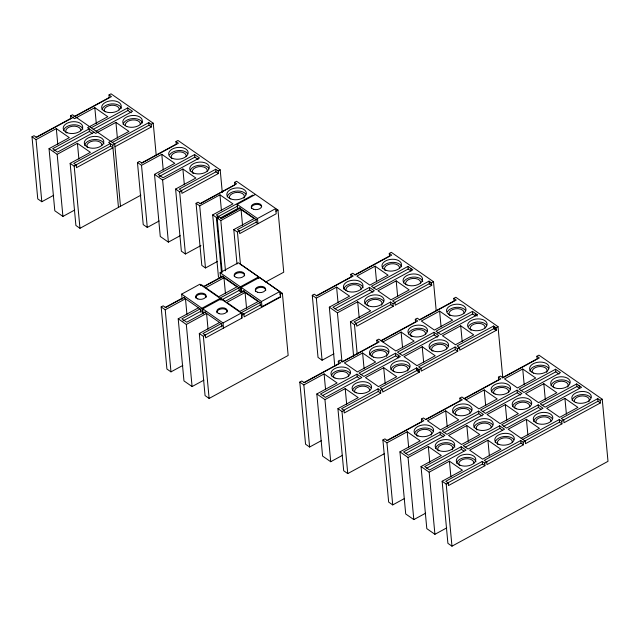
<?xml version="1.0" encoding="UTF-8"?>
<svg xmlns="http://www.w3.org/2000/svg" width="640" height="640" viewBox="0 0 640 640"><rect width="100%" height="100%" fill="white"/><g stroke="black" fill="none" stroke-linecap="round" stroke-linejoin="round"><path stroke-width="0.96" d="M53.64 195.304L41.816 201.728L37.76 198.904L32 136.792L34.024 135.696L36.464 137.392L72.936 117.56M70.776 118.816L70.504 115.864L72.528 114.76L114.736 144.152L120.496 206.264M73.64 116.872L109.248 97.512L109.008 94.928L111.032 93.824L153.232 123.216L156.256 155.752M36 137.336L70.744 118.448M74.96 116.456L111.44 96.624L109.008 94.928M32 136.792L36.056 139.624L56.32 128.6L69.312 137.648L49.04 148.664L54.808 210.776L62.92 216.424L74.744 210M118.464 207.36L112.704 145.256L108.648 142.424L128.912 131.408L115.928 122.368L95.664 133.384L87.544 127.728L107.808 116.712L94.824 107.672L74.56 118.688L70.504 115.864M91.192 127.76L127.672 107.928L132.544 111.32L96.064 131.152M53.8 150.808L89.408 131.448L92.656 133.712M93.176 129.4L127.912 110.52L131.16 112.776M94.04 132.256L57.56 152.088L52.696 148.696L89.168 128.864L89.408 131.448M49.04 148.664L57.16 154.32L77.424 143.296L90.408 152.344L70.144 163.36L75.904 225.472L79.968 228.296L140.888 195.176M112.296 142.456L148.776 122.624L151.208 124.32L151.448 126.904L114.976 146.736M74.904 165.504L110.512 146.144L112.944 147.84L76.472 167.672L76.232 165.088L73.792 163.392L110.272 143.56L110.512 146.144M114.272 144.096L149.016 125.216L151.448 126.904M70.144 163.36L74.2 166.184L76.232 165.088M112.704 145.256L114.736 144.152M151.208 124.32L153.232 123.216M159.104 221L147.28 227.432L143.224 224.6L137.456 162.496L139.488 161.392L141.92 163.088L178.4 143.256L175.96 141.56L177.992 140.456L220.192 169.848L222.296 192.528M141.464 163.032L176.2 144.144L175.96 141.56M137.456 162.496L141.52 165.32L161.784 154.304L174.768 163.344L154.504 174.36L160.264 236.472L168.384 242.128L180.2 235.696M194.632 154.56L158.152 174.392L163.024 177.784L199.496 157.952L194.632 154.56L194.872 157.144L198.112 159.408M159.264 176.504L194.872 157.144M154.504 174.36L162.616 180.016L182.888 169L195.872 178.04L175.608 189.056L181.368 251.168L185.424 253.992L200.944 245.56M215.728 169.256L179.256 189.088L181.688 190.784L181.928 193.368L218.408 173.536L218.168 170.952L215.728 169.256L215.968 171.84L218.408 173.536M181.232 190.728L215.968 171.84M175.608 189.056L179.664 191.888L181.688 190.784M218.168 170.952L220.192 169.848M217.296 261.528L205.472 267.96L201.816 265.416L196.056 203.304L198.088 202.2L200.112 203.616L236.592 183.784L234.56 182.368L236.584 181.264L277.976 210.096L283.744 272.208L265.632 282.048M200.064 203.848L234.8 184.96L234.56 182.368M196.056 203.304L199.712 205.848L219.976 194.832L232.96 203.872L212.696 214.888L218.456 277L219.92 278.016M252.824 195.088L216.344 214.92L218.376 216.328L218.536 218.056M221.16 218.544L237.664 209.568L237.184 204.392L255.424 194.48M212.696 214.888L216.352 217.432L218.376 216.328M218.32 216.56L237.432 206.176M222.192 272.224L217.16 218L219.184 216.896L221.216 218.312L240.32 207.92M220.352 217.976L237.72 208.528M217.16 218L220.816 220.544L241.08 209.528L254.064 218.568L233.8 229.584L237 264.088M237.184 204.392L257.472 218.528L275.712 208.608L276.192 213.784L239.72 233.616L239.48 231.024L237.448 229.616L256.552 219.224M233.8 229.584L237.448 232.128L239.48 231.024M275.952 211.2L277.976 210.096M239.424 231.256L255.928 222.288M220.576 277.848L220.096 272.672L238.328 262.76L258.624 276.888L258.784 278.616M182.12 299.304L181.64 294.128L199.88 284.208L220.168 298.344L220.328 300.064M182.8 365.44L170.984 371.864L166.92 369.04L161.16 306.928L163.184 305.832L165.624 307.528L184.728 297.136M200.336 285.632L201.688 284.896L204.128 286.592L223.232 276.2M165.168 307.472L181.664 298.504M203.664 286.536L221.04 277.096M161.16 306.928L165.216 309.76L185.48 298.736L186.944 314.512M223.984 277.808L205.744 287.72L218.736 296.768L236.968 286.848L223.984 277.808L225.448 293.584M203.904 380.136L192.08 386.56L183.968 380.912L178.208 318.8L198.472 307.784M220.096 272.672L240.384 286.808L258.624 276.888M200.096 308.912L181.856 318.832L186.728 322.224L205.832 311.832M239.464 287.512L220.36 297.896L225.224 301.288L244.336 290.896M181.64 294.128L201.928 308.256L220.168 298.344M241.672 292.544L241.192 287.368L259.432 277.456L279.72 291.584L280.608 297.048L244.136 316.872L243.896 314.288L241.456 312.592L260.568 302.208M203.224 314L202.744 308.824L220.976 298.904L241.272 313.04L241.752 318.216M182.96 320.944L201.2 311.032M221.464 300.008L239.704 290.096M178.208 318.8L186.32 324.456L206.584 313.432L208.048 329.208M245.088 292.504L226.848 302.416L239.832 311.464L258.072 301.544L245.088 292.504L246.552 308.28M240.192 263.96L282.392 293.352L288.16 355.464L209.128 398.432L205.072 395.608L199.304 333.496L219.568 322.48M241.192 287.368L261.488 301.504L279.72 291.584M221.192 323.608L202.96 333.528L205.392 335.224L205.632 337.808L242.104 317.976L241.864 315.392L243.896 314.288M202.744 308.824L223.032 322.952L241.272 313.04M204.936 335.168L222.304 325.728M242.568 314.704L260.808 304.792M199.304 333.496L203.368 336.32L205.392 335.224M279.96 294.176L282.392 293.352M243.152 292.128L243.008 290.568L260.056 302.44L260.344 305.544L261.968 306.68L280.2 296.76M333.912 353.8L322.088 360.232L318.032 357.4L312.272 295.296L314.296 294.192L316.728 295.888L353.208 276.056L350.776 274.36L352.8 273.256L355.232 274.952L391.712 255.12L389.272 253.424L391.304 252.328L433.504 281.72L436.16 310.304M316.272 295.832L351.016 276.944L350.776 274.36M354.776 274.904L389.512 256.016L389.272 253.424M312.272 295.296L316.328 298.12L336.592 287.104L349.576 296.144L329.312 307.16L334.8 366.312M375.096 266.168L356.856 276.08L369.84 285.128L388.08 275.208L375.096 266.168L376.56 281.944M369.44 287.36L332.96 307.192L337.832 310.584L374.312 290.752L369.44 287.36L369.68 289.944L372.928 292.208M407.944 266.424L371.464 286.256L376.336 289.648L412.808 269.816L407.944 266.424L408.184 269.016L411.024 270.992L410.784 268.408M334.944 308.832L369.68 289.944M373.44 287.904L408.184 269.016M329.312 307.16L337.432 312.816L357.696 301.8L370.68 310.84L350.416 321.856L353.616 356.368M396.2 280.864L377.96 290.784L390.944 299.824L409.184 289.904L396.2 280.864L397.664 296.64M390.544 302.056L354.064 321.888L356.504 323.584L356.744 326.168L393.216 306.336L392.976 303.752L390.544 302.056L390.784 304.64L393.216 306.336M429.04 281.12L392.568 300.952L395 302.648L395.24 305.24L431.72 285.408L431.48 282.816L429.04 281.12L429.28 283.712L431.72 285.408M356.04 323.528L390.784 304.64M394.544 302.6L429.28 283.712M350.416 321.856L354.472 324.688L356.504 323.584M392.976 303.752L395 302.648M431.48 282.816L433.504 281.72M321.432 440.608L309.608 447.032L305.552 444.208L299.792 382.096L301.816 380.992L304.248 382.688L340.728 362.856L338.288 361.16L340.32 360.064L342.752 361.76L379.224 341.928L376.792 340.232L378.816 339.128L395.864 351L414.104 341.08L401.112 332.04L382.88 341.952M380.8 340.768L415.536 321.88L415.296 319.296L417.32 318.192L419.76 319.888L456.232 300.056L453.8 298.36L455.824 297.264L498.024 326.656L502.784 377.92M303.792 382.64L338.528 363.752L338.288 361.16M342.296 361.704L377.032 342.816L376.792 340.232M419.296 319.84L454.04 300.952L453.8 298.36M381.256 340.824L417.728 320.992L415.296 319.296M299.792 382.096L303.848 384.92L324.112 373.904L337.096 382.944L316.832 393.968L322.592 456.072L330.712 461.728L342.528 455.304M362.616 352.968L344.376 362.888L357.36 371.928L375.6 362.016L362.616 352.968L364.08 368.744M439.616 311.104L421.376 321.024L434.368 330.064L452.6 320.144L439.616 311.104L441.08 326.88M356.96 374.16L320.48 393.992L325.352 397.384L361.824 377.552L356.96 374.16L357.2 376.752L359.632 378.448M395.464 353.232L358.984 373.064L363.856 376.456L400.328 356.624L395.464 353.232L395.704 355.816L398.544 357.792L398.304 355.208M433.96 332.296L397.488 352.128L402.36 355.52L438.832 335.688L433.96 332.296L434.2 334.88L437.448 337.144M472.464 311.36L435.992 331.192L440.856 334.584L477.336 314.752L472.464 311.36L472.704 313.952L475.544 315.928L475.304 313.344M322.456 395.64L357.2 376.752M360.96 374.704L395.704 355.816M399.464 353.768L434.2 334.88M437.096 333.312L472.704 313.952M316.832 393.968L324.952 399.616L345.216 388.6L358.2 397.64L337.936 408.664L343.696 470.768L347.752 473.6L384.504 453.616M383.712 367.664L365.48 377.584L378.464 386.624L396.704 376.712L383.712 367.664L385.176 383.44M422.216 346.736L403.976 356.648L416.968 365.696L435.2 355.776L422.216 346.736L423.68 362.504M460.72 325.8L442.48 335.72L455.464 344.76L473.704 334.848L460.72 325.8L462.184 341.576M378.056 388.856L341.584 408.688L344.016 410.384L344.256 412.976L380.736 393.144L380.496 390.552L378.056 388.856L378.296 391.448L380.736 393.144M416.56 367.928L380.088 387.76L382.52 389.456L382.76 392.04L419.24 372.208L419 369.624L416.56 367.928L416.8 370.512L419.24 372.208M455.064 346.992L418.592 366.824L421.024 368.52L421.264 371.104L457.736 351.272L457.496 348.688L455.064 346.992L455.304 349.576L457.736 351.272M493.568 326.056L457.088 345.888L459.528 347.584L459.768 350.176L496.24 330.344L496 327.752L493.568 326.056L493.808 328.648L496.24 330.344M343.56 410.336L378.296 391.448M382.064 389.4L416.8 370.512M420.568 368.464L455.304 349.576M458.2 348.008L493.808 328.648M337.936 408.664L341.992 411.488L344.016 410.384M380.496 390.552L382.52 389.456M419 369.624L421.024 368.52M457.496 348.688L459.528 347.584M496 327.752L498.024 326.656M404.536 498.488L392.72 504.912L388.656 502.088L382.896 439.976L384.92 438.872L387.36 440.568L423.832 420.736L421.4 419.04L423.424 417.944L425.864 419.632L462.336 399.808L459.904 398.112L461.928 397.008L478.968 408.88L497.208 398.96L484.224 389.92L465.984 399.832M463.904 398.648L498.648 379.76L498.408 377.176L500.432 376.072L502.864 377.768L539.344 357.936L536.904 356.24L538.936 355.144L602.24 399.232L608 461.336L451.968 546.176L447.904 543.344L442.144 481.24L462.408 470.216L449.424 461.176L429.16 472.192L421.04 466.544L441.304 455.52L428.32 446.48L408.056 457.496L399.944 451.848L420.208 440.824L407.216 431.784L386.952 442.8L382.896 439.976M386.904 440.52L421.64 421.632L421.4 419.04M425.4 419.584L460.144 400.696L459.904 398.112M502.408 377.72L537.144 358.832L536.904 356.24M464.36 398.704L500.84 378.872L498.408 377.176M445.72 410.848L427.48 420.768L440.472 429.808L458.704 419.896L445.72 410.848L447.184 426.624M522.728 368.984L504.488 378.896L517.472 387.944L535.712 378.024L522.728 368.984L524.192 384.76M440.064 432.04L403.592 451.872L408.464 455.264L444.936 435.432L440.064 432.04L440.304 434.632L443.552 436.888M478.568 411.112L442.096 430.944L446.96 434.336L483.44 414.504L478.568 411.112L478.808 413.696L482.056 415.96M517.072 390.176L480.592 410.008L485.464 413.4L521.944 393.568L517.072 390.176L517.312 392.76L520.56 395.024M555.576 369.24L519.096 389.072L523.968 392.464L560.44 372.632L555.576 369.24L555.816 371.832L559.056 374.088M405.568 453.52L440.304 434.632M444.072 432.584L478.808 413.696M482.576 411.648L517.312 392.76M521.072 390.72L555.816 371.832M466.824 425.544L448.584 435.464L461.568 444.504L479.808 434.592L466.824 425.544L468.288 441.32M505.328 404.616L487.088 414.528L500.072 423.576L518.312 413.656L505.328 404.616L506.792 420.384M543.832 383.68L525.592 393.6L538.576 402.64L556.816 392.728L543.832 383.68L545.288 399.456M461.168 446.736L424.696 466.568L429.56 469.96L466.04 450.128L461.168 446.736L461.408 449.328L463.84 451.024M499.672 425.808L463.192 445.64L468.064 449.032L504.544 429.2L499.672 425.808L499.912 428.392L502.344 430.088M538.176 404.872L501.696 424.704L506.568 428.096L543.04 408.264L538.176 404.872L538.416 407.456L540.848 409.152M576.672 383.936L540.2 403.768L545.072 407.16L581.544 387.328L576.672 383.936L576.912 386.528L579.352 388.224L579.112 385.632M426.672 468.216L461.408 449.328M465.168 447.28L499.912 428.392M503.672 426.344L538.416 407.456M542.176 405.416L576.912 386.528M487.928 440.24L469.688 450.16L482.672 459.2L500.912 449.288L487.928 440.24L489.392 456.016M521.176 438.272L539.416 428.352L526.424 419.312L508.192 429.224L525.232 441.096L525.472 443.68L561.952 423.848L561.712 421.264L559.272 419.568L522.8 439.4M564.928 398.376L546.696 408.296L559.68 417.336L577.912 407.424L564.928 398.376L566.392 414.152M482.272 461.432L445.792 481.264L448.232 482.96L448.472 485.552L484.944 465.72L484.704 463.128L482.272 461.432L482.512 464.024L484.944 465.72M520.776 440.504L484.296 460.336L486.728 462.032L486.968 464.616L523.448 444.784L523.208 442.2L520.776 440.504L521.016 443.088L523.448 444.784M597.776 398.632L561.304 418.464L563.736 420.16L563.976 422.752L600.448 402.92L600.208 400.328L597.776 398.632L598.016 401.224L600.448 402.92M447.768 482.912L482.512 464.024M486.272 461.976L521.016 443.088M524.776 441.04L559.512 422.152L561.952 423.848M563.28 420.112L598.016 401.224M442.144 481.24L446.2 484.064L448.232 482.96M484.704 463.128L486.728 462.032M523.208 442.2L525.232 441.096M561.712 421.264L563.736 420.16M600.208 400.328L602.24 399.232M399.944 451.848L405.704 513.952L413.816 519.608L425.64 513.184M421.04 466.544L426.808 528.648L434.92 534.304L446.744 527.88M183.456 297.328L200.496 309.2L200.784 312.304M204.56 312.024L221.6 323.896L221.888 327M559.272 419.568L559.512 422.152M526.424 419.312L527.888 435.08M495.592 327.472L495.832 330.056M493.976 326.344L494.216 328.928M484.224 389.92L485.688 405.688M476.928 314.472L477.088 316.2M449.424 461.176L450.888 476.952M431.072 282.536L431.312 285.12M429.448 281.408L429.688 283.992M446.2 484.064L451.968 546.176M428.32 446.48L429.784 462.256M429.16 472.192L434.92 534.304M418.592 369.336L418.832 371.928M416.968 368.208L417.208 370.792M401.112 332.04L402.576 347.808M407.216 431.784L408.68 447.56M408.056 457.496L413.816 519.608M386.952 442.8L392.72 504.912M357.696 301.8L359.16 317.568M354.472 324.688L357.216 354.264M336.592 287.104L338.056 302.872M345.216 388.6L346.68 404.376M337.432 312.816L342 362.112M341.992 411.488L347.752 473.6M324.112 373.904L325.576 389.68M316.328 298.12L322.088 360.232M324.952 399.616L330.712 461.728M303.848 384.92L309.608 447.032M280.368 294.456L280.608 297.048M257.472 218.528L257.952 223.704L256.328 222.568L256.04 219.464L239 207.592L239.144 209.144M261.488 301.504L261.968 306.68M241.08 209.528L242.536 225.296M237.448 232.128L240.472 264.664M240.384 286.808L240.864 291.984L239.24 290.848L238.952 287.744L221.912 275.872L222.056 277.432M219.976 194.832L221.44 210.6M220.816 220.544L225.48 270.824M216.352 217.432L221.472 272.64M223.032 322.952L223.512 328.128M199.712 205.848L205.472 267.96M201.928 308.256L202.408 313.432M203.368 336.32L209.128 398.432M182.888 169L184.344 184.768M179.664 191.888L185.424 253.992M186.32 324.456L192.08 386.56M161.784 154.304L163.248 170.072M162.616 180.016L168.384 242.128M148.776 122.624L149.016 125.216M165.216 309.76L170.984 371.864M141.52 165.32L147.28 227.432M127.672 107.928L127.912 110.52M115.928 122.368L117.392 138.136M94.824 107.672L96.288 123.44M77.424 143.296L78.888 159.072M74.2 166.184L79.968 228.296M56.32 128.6L57.784 144.376M57.16 154.32L62.92 216.424M36.056 139.624L41.816 201.728M195.864 298.048A5.208 3.136 -5.3 0 1 200.888 294.136A5.208 3.136 -5.3 0 1 206.16 297.312M216.968 312.744A5.208 3.136 -5.3 0 1 221.992 308.832A5.208 3.136 -5.3 0 1 227.264 312.008M234.32 276.592A5.208 3.136 -5.3 0 1 239.344 272.68A5.208 3.136 -5.3 0 1 244.616 275.856M255.424 291.288A5.208 3.136 -5.3 0 1 260.448 287.376A5.208 3.136 -5.3 0 1 265.72 290.552M495.136 442.288A9.784 5.888 -5.3 0 1 503.36 436.608A9.784 5.888 -5.3 0 1 513.776 439.464M497.944 444.6A7.552 4.544 -5.3 0 1 503.696 437.92A7.552 4.544 -5.3 0 1 512.328 442.424M493.688 393.168A7.552 4.544 -5.3 0 1 500.984 387.488A7.552 4.544 -5.3 0 1 508.624 392.096M491.44 391.96A9.784 5.888 -5.3 0 1 499.664 386.288A9.784 5.888 -5.3 0 1 510.072 389.136M535.896 422.56A7.552 4.544 -5.3 0 1 543.184 416.88A7.552 4.544 -5.3 0 1 550.832 421.488M529.936 371.024A9.784 5.888 -5.3 0 1 538.168 365.352A9.784 5.888 -5.3 0 1 548.576 368.2M476.84 429.904A7.552 4.544 -5.3 0 1 482.6 423.224A7.552 4.544 -5.3 0 1 491.224 427.728M572.144 400.416A9.784 5.888 -5.3 0 1 580.368 394.744A9.784 5.888 -5.3 0 1 590.776 397.592M474.04 427.592A9.784 5.888 -5.3 0 1 482.264 421.912A9.784 5.888 -5.3 0 1 492.672 424.768M438.336 450.84A7.552 4.544 -5.3 0 1 445.08 444.048A7.552 4.544 -5.3 0 1 452.256 449.84M435.536 448.52A9.784 5.888 -5.3 0 1 445.032 442.704A9.784 5.888 -5.3 0 1 454.88 447.136M455.736 415.208A7.552 4.544 -5.3 0 1 461.496 408.528A7.552 4.544 -5.3 0 1 470.12 413.032M514.792 407.864A7.552 4.544 -5.3 0 1 522.08 402.184A7.552 4.544 -5.3 0 1 529.728 406.792M417.232 436.144A7.552 4.544 -5.3 0 1 423.976 429.352A7.552 4.544 -5.3 0 1 431.152 435.144M452.936 412.896A9.784 5.888 -5.3 0 1 461.16 407.216A9.784 5.888 -5.3 0 1 471.568 410.072M532.192 372.232A7.552 4.544 -5.3 0 1 540.464 366.52A7.552 4.544 -5.3 0 1 546.656 372.344M414.432 433.824A9.784 5.888 -5.3 0 1 422.656 428.152A9.784 5.888 -5.3 0 1 433.072 431M459.44 465.536A7.552 4.544 -5.3 0 1 465.2 458.856A7.552 4.544 -5.3 0 1 473.824 463.352M574.4 401.624A7.552 4.544 -5.3 0 1 582.672 395.912A7.552 4.544 -5.3 0 1 588.864 401.736M551.04 385.72A9.784 5.888 -5.3 0 1 559.264 380.048A9.784 5.888 -5.3 0 1 569.68 382.896M533.64 421.352A9.784 5.888 -5.3 0 1 541.864 415.68A9.784 5.888 -5.3 0 1 552.28 418.528M553.296 386.928A7.552 4.544 -5.3 0 1 561.568 381.216A7.552 4.544 -5.3 0 1 567.76 387.04M456.64 463.216A9.784 5.888 -5.3 0 1 466.136 457.4A9.784 5.888 -5.3 0 1 475.984 461.832M512.536 406.656A9.784 5.888 -5.3 0 1 520.76 400.984A9.784 5.888 -5.3 0 1 531.176 403.832M449.632 315.464A7.552 4.544 -5.3 0 1 455.392 308.784A7.552 4.544 -5.3 0 1 464.016 313.28M369.824 355.016A9.784 5.888 -5.3 0 1 378.048 349.336A9.784 5.888 -5.3 0 1 388.464 352.192M354.68 391.848A7.552 4.544 -5.3 0 1 361.968 386.168A7.552 4.544 -5.3 0 1 369.616 390.776M411.128 336.392A7.552 4.544 -5.3 0 1 416.888 329.72A7.552 4.544 -5.3 0 1 425.52 334.216M408.328 334.08A9.784 5.888 -5.3 0 1 416.552 328.408A9.784 5.888 -5.3 0 1 426.968 331.256M447.44 311.616A9.784 5.888 -5.3 0 1 456.328 307.328A9.784 5.888 -5.3 0 1 465.464 310.32M390.928 369.712A9.784 5.888 -5.3 0 1 399.152 364.032A9.784 5.888 -5.3 0 1 409.568 366.888M393.184 370.912A7.552 4.544 -5.3 0 1 401.456 365.208A7.552 4.544 -5.3 0 1 407.648 371.024M352.424 390.64A9.784 5.888 -5.3 0 1 360.648 384.968A9.784 5.888 -5.3 0 1 371.064 387.816M372.08 356.216A7.552 4.544 -5.3 0 1 380.352 350.512A7.552 4.544 -5.3 0 1 386.544 356.328M432.232 351.088A7.552 4.544 -5.3 0 1 437.992 344.416A7.552 4.544 -5.3 0 1 446.616 348.912M429.432 348.776A9.784 5.888 -5.3 0 1 437.656 343.104A9.784 5.888 -5.3 0 1 448.064 345.952M333.576 377.152A7.552 4.544 -5.3 0 1 340.864 371.472A7.552 4.544 -5.3 0 1 348.512 376.08M468.544 326.312A9.784 5.888 -5.3 0 1 477.432 322.024A9.784 5.888 -5.3 0 1 486.568 325.016M470.736 330.16A7.552 4.544 -5.3 0 1 476.496 323.48A7.552 4.544 -5.3 0 1 485.12 327.976M331.328 375.944A9.784 5.888 -5.3 0 1 339.552 370.272A9.784 5.888 -5.3 0 1 349.96 373.12M66.336 132.96A7.552 4.544 -5.3 0 1 72.096 126.28A7.552 4.544 -5.3 0 1 80.72 130.784M63.536 130.648A9.784 5.888 -5.3 0 1 73.032 124.832A9.784 5.888 -5.3 0 1 82.88 129.256M87.44 147.656A7.552 4.544 -5.3 0 1 93.2 140.976A7.552 4.544 -5.3 0 1 101.824 145.48M84.64 145.344A9.784 5.888 -5.3 0 1 94.136 139.528A9.784 5.888 -5.3 0 1 103.984 143.952M104.288 110.92A7.552 4.544 -5.3 0 1 111.584 105.24A7.552 4.544 -5.3 0 1 119.224 109.848M102.04 109.712A9.784 5.888 -5.3 0 1 111.536 103.896A9.784 5.888 -5.3 0 1 121.384 108.328M125.392 125.616A7.552 4.544 -5.3 0 1 132.68 119.936A7.552 4.544 -5.3 0 1 140.328 124.544M123.136 124.408A9.784 5.888 -5.3 0 1 132.64 118.592A9.784 5.888 -5.3 0 1 142.488 123.024M171.8 158.656A7.552 4.544 -5.3 0 1 177.56 151.984A7.552 4.544 -5.3 0 1 186.184 156.48M169.6 154.808A9.784 5.888 -5.3 0 1 178.488 150.528A9.784 5.888 -5.3 0 1 187.632 153.52M192.896 173.352A7.552 4.544 -5.3 0 1 198.656 166.68A7.552 4.544 -5.3 0 1 207.288 171.176M190.096 171.04A9.784 5.888 -5.3 0 1 198.32 165.368A9.784 5.888 -5.3 0 1 208.736 168.216M405.664 284.112A7.552 4.544 -5.3 0 1 412.952 278.432A7.552 4.544 -5.3 0 1 420.6 283.04M343.808 289.144A9.784 5.888 -5.3 0 1 353.304 283.328A9.784 5.888 -5.3 0 1 363.152 287.76M403.408 282.904A9.784 5.888 -5.3 0 1 412.904 277.088A9.784 5.888 -5.3 0 1 422.76 281.52M346.056 290.352A7.552 4.544 -5.3 0 1 353.352 284.672A7.552 4.544 -5.3 0 1 360.992 289.28M385.112 270.528A7.552 4.544 -5.3 0 1 390.872 263.848A7.552 4.544 -5.3 0 1 399.496 268.344M367.16 305.048A7.552 4.544 -5.3 0 1 375.432 299.336A7.552 4.544 -5.3 0 1 381.624 305.16M382.312 268.208A9.784 5.888 -5.3 0 1 391.808 262.392A9.784 5.888 -5.3 0 1 401.656 266.824M364.904 303.84A9.784 5.888 -5.3 0 1 373.136 298.168A9.784 5.888 -5.3 0 1 383.544 301.016M227.184 196.872A9.784 5.888 -5.3 0 1 235.416 191.2A9.784 5.888 -5.3 0 1 245.824 194.048M229.44 198.072A7.552 4.544 -5.3 0 1 237.712 192.368A7.552 4.544 -5.3 0 1 243.904 198.192M251.408 208.312A5.208 3.136 -5.3 0 1 255.76 204.48A5.208 3.136 -5.3 0 1 261.68 206.76M197.832 298.944A5.208 3.136 -5.3 0 0 206.064 296.272A5.208 3.136 -5.3 0 0 198.816 293.48A5.208 3.136 -5.3 0 0 197.832 298.944M218.928 313.64A5.208 3.136 -5.3 0 0 227.168 310.968A5.208 3.136 -5.3 0 0 219.92 308.176A5.208 3.136 -5.3 0 0 218.928 313.64M236.28 277.496A5.208 3.136 -5.3 0 0 244.52 274.824A5.208 3.136 -5.3 0 0 237.272 272.032A5.208 3.136 -5.3 0 0 236.28 277.496M257.384 292.192A5.208 3.136 -5.3 0 0 265.624 289.52A5.208 3.136 -5.3 0 0 258.376 286.728A5.208 3.136 -5.3 0 0 257.384 292.192M498.776 444.352A9.784 5.888 -5.3 0 0 514.248 439.336A9.784 5.888 -5.3 0 0 500.632 434.08A9.784 5.888 -5.3 0 0 498.776 444.352M495.072 394.032A9.784 5.888 -5.3 0 0 510.552 389.008A9.784 5.888 -5.3 0 0 496.928 383.752A9.784 5.888 -5.3 0 0 495.072 394.032M533.576 373.096A9.784 5.888 -5.3 0 0 549.048 368.072A9.784 5.888 -5.3 0 0 535.432 362.824A9.784 5.888 -5.3 0 0 533.576 373.096M575.776 402.488A9.784 5.888 -5.3 0 0 591.256 397.464A9.784 5.888 -5.3 0 0 577.632 392.216A9.784 5.888 -5.3 0 0 575.776 402.488M439.168 450.592A9.784 5.888 -5.3 0 0 454.648 445.568A9.784 5.888 -5.3 0 0 441.024 440.32A9.784 5.888 -5.3 0 0 439.168 450.592M418.064 435.896A9.784 5.888 -5.3 0 0 433.544 430.872A9.784 5.888 -5.3 0 0 419.92 425.624A9.784 5.888 -5.3 0 0 418.064 435.896M477.672 429.656A9.784 5.888 -5.3 0 0 493.152 424.64A9.784 5.888 -5.3 0 0 479.528 419.384A9.784 5.888 -5.3 0 0 477.672 429.656M456.568 414.96A9.784 5.888 -5.3 0 0 472.048 409.944A9.784 5.888 -5.3 0 0 458.424 404.688A9.784 5.888 -5.3 0 0 456.568 414.96M516.176 408.728A9.784 5.888 -5.3 0 0 531.648 403.704A9.784 5.888 -5.3 0 0 518.032 398.448A9.784 5.888 -5.3 0 0 516.176 408.728M554.672 387.792A9.784 5.888 -5.3 0 0 570.152 382.768A9.784 5.888 -5.3 0 0 556.528 377.52A9.784 5.888 -5.3 0 0 554.672 387.792M537.272 423.424A9.784 5.888 -5.3 0 0 552.752 418.4A9.784 5.888 -5.3 0 0 539.128 413.144A9.784 5.888 -5.3 0 0 537.272 423.424M460.272 465.288A9.784 5.888 -5.3 0 0 475.752 460.264A9.784 5.888 -5.3 0 0 462.128 455.016A9.784 5.888 -5.3 0 0 460.272 465.288M450.464 315.216A9.784 5.888 -5.3 0 0 465.944 310.192A9.784 5.888 -5.3 0 0 452.32 304.944A9.784 5.888 -5.3 0 0 450.464 315.216M356.056 392.712A9.784 5.888 -5.3 0 0 371.536 387.688A9.784 5.888 -5.3 0 0 357.912 382.44A9.784 5.888 -5.3 0 0 356.056 392.712M373.464 357.08A9.784 5.888 -5.3 0 0 388.936 352.064A9.784 5.888 -5.3 0 0 375.32 346.808A9.784 5.888 -5.3 0 0 373.464 357.08M411.96 336.152A9.784 5.888 -5.3 0 0 427.44 331.128A9.784 5.888 -5.3 0 0 413.816 325.872A9.784 5.888 -5.3 0 0 411.96 336.152M394.56 371.776A9.784 5.888 -5.3 0 0 410.04 366.76A9.784 5.888 -5.3 0 0 396.416 361.504A9.784 5.888 -5.3 0 0 394.56 371.776M334.96 378.016A9.784 5.888 -5.3 0 0 350.432 372.992A9.784 5.888 -5.3 0 0 336.816 367.744A9.784 5.888 -5.3 0 0 334.96 378.016M433.064 350.848A9.784 5.888 -5.3 0 0 448.544 345.824A9.784 5.888 -5.3 0 0 434.92 340.568A9.784 5.888 -5.3 0 0 433.064 350.848M471.568 329.912A9.784 5.888 -5.3 0 0 487.048 324.888A9.784 5.888 -5.3 0 0 473.424 319.64A9.784 5.888 -5.3 0 0 471.568 329.912M67.168 132.712A9.784 5.888 -5.3 0 0 82.648 127.696A9.784 5.888 -5.3 0 0 69.024 122.44A9.784 5.888 -5.3 0 0 67.168 132.712M88.272 147.408A9.784 5.888 -5.3 0 0 103.752 142.392A9.784 5.888 -5.3 0 0 90.128 137.136A9.784 5.888 -5.3 0 0 88.272 147.408M105.672 111.784A9.784 5.888 -5.3 0 0 121.152 106.76A9.784 5.888 -5.3 0 0 107.528 101.504A9.784 5.888 -5.3 0 0 105.672 111.784M126.776 126.48A9.784 5.888 -5.3 0 0 142.248 121.456A9.784 5.888 -5.3 0 0 128.632 116.2A9.784 5.888 -5.3 0 0 126.776 126.48M172.632 158.416A9.784 5.888 -5.3 0 0 188.104 153.392A9.784 5.888 -5.3 0 0 174.488 148.136A9.784 5.888 -5.3 0 0 172.632 158.416M193.728 173.112A9.784 5.888 -5.3 0 0 209.208 168.088A9.784 5.888 -5.3 0 0 195.584 162.832A9.784 5.888 -5.3 0 0 193.728 173.112M347.44 291.216A9.784 5.888 -5.3 0 0 362.92 286.192A9.784 5.888 -5.3 0 0 349.296 280.936A9.784 5.888 -5.3 0 0 347.44 291.216M368.544 305.912A9.784 5.888 -5.3 0 0 384.016 300.888A9.784 5.888 -5.3 0 0 370.4 295.632A9.784 5.888 -5.3 0 0 368.544 305.912M407.04 284.976A9.784 5.888 -5.3 0 0 422.52 279.952A9.784 5.888 -5.3 0 0 408.896 274.704A9.784 5.888 -5.3 0 0 407.04 284.976M385.944 270.28A9.784 5.888 -5.3 0 0 401.416 265.256A9.784 5.888 -5.3 0 0 387.8 260.008A9.784 5.888 -5.3 0 0 385.944 270.28M230.824 198.944A9.784 5.888 -5.3 0 0 246.296 193.92A9.784 5.888 -5.3 0 0 232.68 188.664A9.784 5.888 -5.3 0 0 230.824 198.944M253.376 209.216A5.208 3.136 -5.3 0 0 261.608 206.544A5.208 3.136 -5.3 0 0 254.36 203.744A5.208 3.136 -5.3 0 0 253.376 209.216"/></g></svg>
